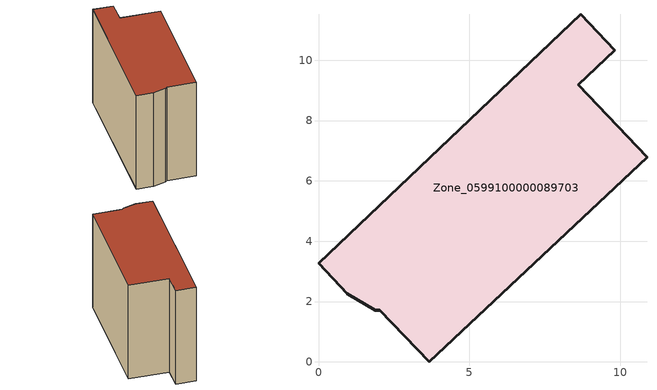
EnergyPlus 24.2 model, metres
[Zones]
Zone_0599100000089703
 floor ground (C_G): 2.04,1.71 1.89,1.71 0.95,2.27 0,3.27 8.69,11.53 9.83,10.33 8.62,9.18 10.89,6.79 3.67,0 z0
 wall outside (C_F): 3.67,0 10.89,6.79 8.62,9.18 9.83,10.33 8.69,11.53 0,3.27 0.95,2.27 1.89,1.71 2.04,1.71 3.67,0 z0:8.76
 roof outside (C_R): 1.89,1.71 2.04,1.71 3.67,0 10.89,6.79 8.62,9.18 9.83,10.33 8.69,11.53 0,3.27 0.95,2.27 z8.76
[BUILDING]
Pand.0599100000089703: North Axis=0; Terrain=City; Loads Convergence Tolerance Value=0.04; Temperature Convergence Tolerance Value=0.4; Solar Distribution=FullExterior; Maximum Number of Warmup Days=25; Minimum Number of Warmup Days=1
[Site:Location]
Rotterdam.The.Hague.AP_ZH_NLD Design_Conditions: Latitude=51.96; Longitude=4.45; Time Zone=1; Elevation=-4.5
[SITE:GROUNDTEMPERATURE:BUILDINGSURFACE]
18, 18, 18, 18, 18, 18, 18, 18, 18, 18, 18, 18
[MATERIAL] Thermal Absorptance=0.9; Solar Absorptance=0.7; Visible Absorptance=0.7
Name | Roughness | Thickness | Conductivity | Density | Specific Heat
G.TI.1992-2005 | MediumSmooth | 0.15 | 0.06 | 540 | 1210
F.TI.1992-2005 | Rough | 0.3 | 0.12 | 1920 | 840
R.TI.1992-2005 | MediumRough | 0.2 | 0.08 | 1500 | 1000
[CONSTRUCTION]
C_G: G.TI.1992-2005
C_F: F.TI.1992-2005
C_R: R.TI.1992-2005
[ZONE]
Zone_0599100000089703: Type=1; Multiplier=1; Ceiling Height=Autocalculate; Volume=Autocalculate; Floor Area=autocalculate; Part of Total Floor Area=Yes
[ZONEINFILTRATION:DESIGNFLOWRATE]
Infil_Zone_0599100000089703: Zone or ZoneList or Space or SpaceList=Zone_0599100000089703; Schedule=AlwaysOn; Design Flow Rate Calculation Method=Flow/Area; Flow Rate per Floor Area=0.0015; Constant Term Coefficient=1; Temperature Term Coefficient=0; Velocity Term Coefficient=0; Velocity Squared Term Coefficient=0
[HVACTEMPLATE:ZONE:IDEALLOADSAIRSYSTEM]
Zone_0599100000089703: Maximum Heating Supply Air Temperature=50; Minimum Cooling Supply Air Temperature=13; Maximum Heating Supply Air Humidity Ratio=0.0156; Minimum Cooling Supply Air Humidity Ratio=0.0077; Heating Limit=NoLimit; Cooling Limit=NoLimit; Dehumidification Control Type=ConstantSensibleHeatRatio; Cooling Sensible Heat Ratio=0.7; Dehumidification Setpoint=60; Humidification Control Type=None; Humidification Setpoint=30; Outdoor Air Method=None; Outdoor Air Flow Rate per Person=0.00944; Outdoor Air Flow Rate per Zone Floor Area=0; Outdoor Air Flow Rate per Zone=0; Demand Controlled Ventilation Type=None; Outdoor Air Economizer Type=NoEconomizer; Heat Recovery Type=None; Sensible Heat Recovery Effectiveness=0.7; Latent Heat Recovery Effectiveness=0.65
[ZONECONTROL:THERMOSTAT]
ThermostatControl_Zone_0599100000089703: Zone or ZoneList=Zone_0599100000089703; Control Type Schedule=DualSetpointControlType; Control 1=Thermostat_Zone_0599100000089703; Temperature Difference Between Cutout And Setpoint=0
[THERMOSTATSETPOINT:DUALSETPOINT]
Thermostat_Zone_0599100000089703: Heating Setpoint Temperature Schedule=HeatingSetpoint_Zone_0599100000089703; Cooling Setpoint Temperature Schedule=CoolingSetpoint_Zone_0599100000089703
[SCHEDULE:COMPACT]
HeatingSetpoint_Zone_0599100000089703: Through: 12/31, For: AllDays, Until: 24:00, 21
CoolingSetpoint_Zone_0599100000089703: Through: 12/31, For: AllDays, Until: 24:00, 24
DualSetpointControlType: Through: 12/31, For: AllDays, Until: 24:00, 4
AlwaysOn: Through: 12/31, For: AllDays, Until: 24:00, 1
